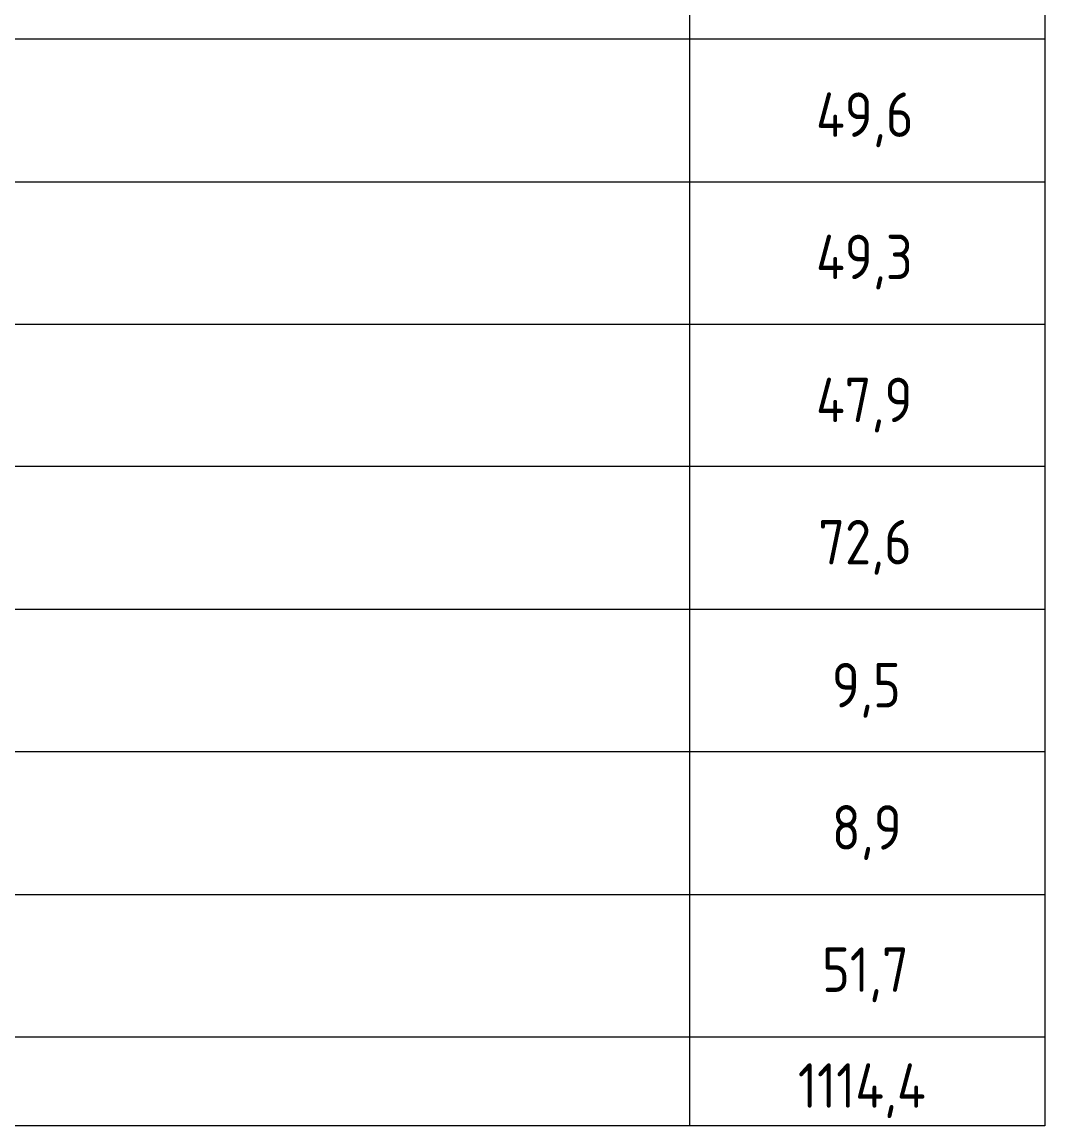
# Model space of a CAD drawing. Header units: millimetres. Extents: x -33838 to 476301, y -41806 to 120107.
# Drawn here: x 171374 to 177125, y -3963 to 2246 of the extents above; entities that cross this region are included whole.
import ezdxf

# ---------------------------------------------------------------- set-up
doc = ezdxf.new("R2010")
doc.units = ezdxf.units.MM
doc.layers.add('0_АР', color=8, linetype='Continuous', lineweight=20)
doc.styles.add('PIK', font='isocpeur.ttf', dxfattribs={"width": 0.9, "height": 250})

msp = doc.modelspace()

# ---------------------------------------------------------------- linework, layer by layer
at = {"layer": '0_АР', "color": 7, "lineweight": 0}
for points in [[(175126.44516, 8690.34897), (175126.44516, 7763.24697), (175126.44516, 6958.91187), (175126.44516, 6158.81017), (175126.44516, 5358.70847), (175126.44516, 4554.37337), (175126.44516, 3754.27167), (175126.44516, 2949.93657), (175126.44516, 2149.83487), (175126.44516, 1345.49977), (175126.44516, 545.39807), (175126.44516, -254.70363), (175126.44516, -1059.03873), (175126.44516, -1859.14043), (175126.44516, -2663.47553), (175126.44516, -3463.57723), (175126.44516, -3963.11163)], [(177124.58286, 8690.34897), (177124.58286, 7763.24697), (177124.58286, 6958.91187), (177124.58286, 6158.81017), (177124.58286, 5358.70847), (177124.58286, 4554.37337), (177124.58286, 3754.27167), (177124.58286, 2949.93657), (177124.58286, 2149.83487), (177124.58286, 1345.49977), (177124.58286, 545.39807), (177124.58286, -254.70363), (177124.58286, -1059.03873), (177124.58286, -1859.14043), (177124.58286, -2663.47553), (177124.58286, -3463.57723), (177124.58286, -3963.11163)], [(177124.58286, 2149.83487), (175126.44516, 2149.83487), (167125.42796, 2149.83487), (165622.59136, 2149.83487)], [(177124.58286, 1345.49977), (175126.44516, 1345.49977), (167125.42796, 1345.49977), (165622.59136, 1345.49977)], [(177124.58286, 545.39807), (175126.44516, 545.39807), (167125.42796, 545.39807), (165622.59136, 545.39807)], [(177124.58286, -254.70363), (175126.44516, -254.70363), (167125.42796, -254.70363), (165622.59136, -254.70363)], [(177124.58286, -1059.03873), (175126.44516, -1059.03873), (167125.42796, -1059.03873), (165622.59136, -1059.03873)], [(177124.58286, -1859.14043), (175126.44516, -1859.14043), (167125.42796, -1859.14043), (165622.59136, -1859.14043)], [(177124.58286, -2663.47553), (175126.44516, -2663.47553), (167125.42796, -2663.47553), (165622.59136, -2663.47553)], [(177124.58286, -3463.57723), (175126.44516, -3463.57723), (167125.42796, -3463.57723), (165622.59136, -3463.57723)], [(177124.58286, -3963.11163), (165622.59136, -3963.11163)]]:
    msp.add_lwpolyline(points, dxfattribs=at)

# ---------------------------------------------------------------- texts
at = {"layer": '0_АР', "color": 7, "char_height": 250, "attachment_point": 1, "style": 'PIK'}
for s, insert in [('{\\fGOSTCommon|b0|i0|c0;49,6}', (175837.64726, 1850.07927)), ('{\\fGOSTCommon|b0|i0|c0;49,3}', (175837.64726, 1049.97647)), ('{\\fGOSTCommon|b0|i0|c0;47,9}', (175837.64726, 245.64317)), ('{\\fGOSTCommon|b0|i0|c0;72,6}', (175850.34756, -554.45963)), ('{\\fGOSTCommon|b0|i0|c0;9,5}', (175926.54616, -1358.79463)), ('{\\fGOSTCommon|b0|i0|c0;8,9}', (175926.54616, -2158.89563)), ('{\\fGOSTCommon|b0|i0|c0;51,7}', (175871.51426, -2958.99673)), ('{\\fGOSTCommon|b0|i0|c0;1114,4}', (175736.04616, -3610.93283))]:
    msp.add_mtext(s, dxfattribs=dict(at, insert=insert))

doc.saveas('drawing.dxf')
